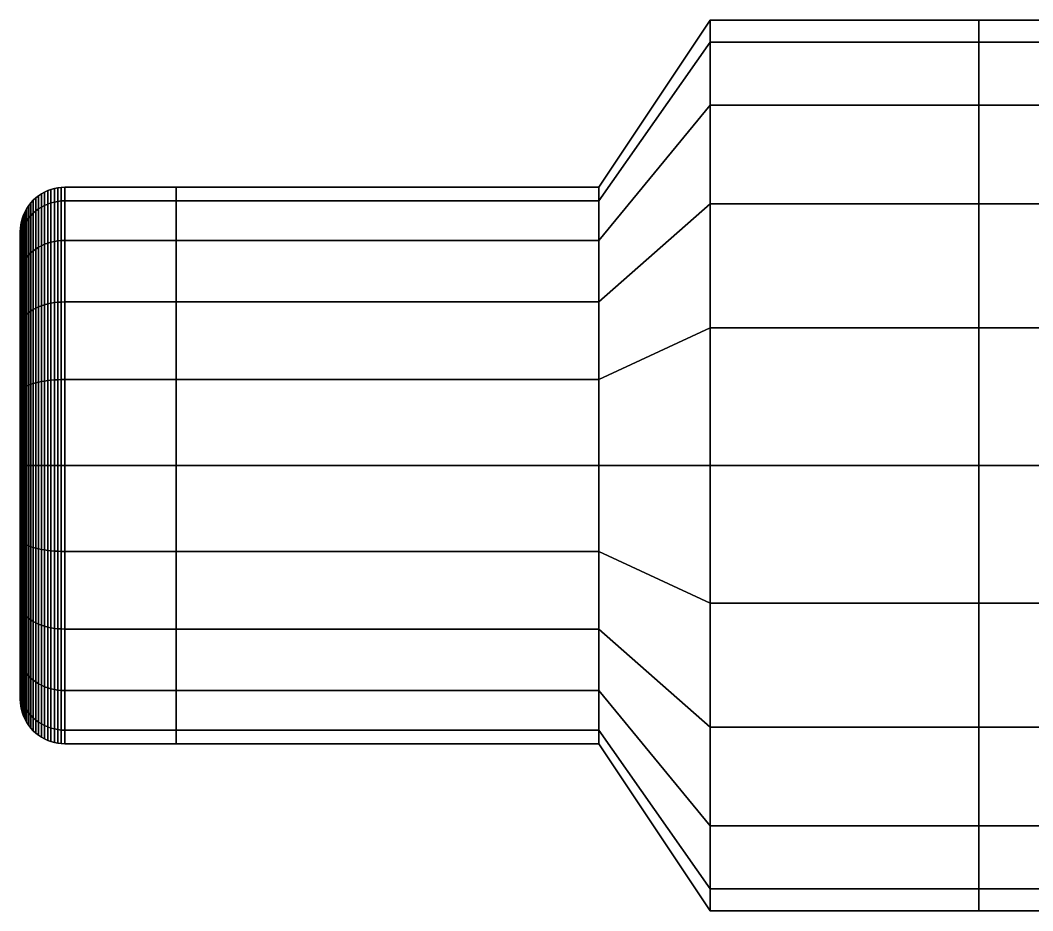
# Model space of a CAD drawing. Extents: x 16624 to 25590, y 13138 to 15420.
# Drawn here: x 23793.2 to 24248.2, y 13240 to 13640 of the extents above; entities that cross this region are included whole.
import ezdxf

# ---------------------------------------------------------------- set-up
doc = ezdxf.new("R2010")
doc.units = 0
doc.header["$LTSCALE"] = 100
doc.header["$MEASUREMENT"] = 0
doc.layers.add('EQP', color=3, linetype='CONTINUOUS')

msp = doc.modelspace()

# ---------------------------------------------------------------- linework, layer by layer
at = {"layer": 'EQP', "extrusion": (0, -1, 6.12303e-17)}
for p, q in [((23793.22, 13440, 6670), (24703.22, 13440, 6670)), ((23863.22, 13440, 6795), (23863.22, 13440, 6670))]:
    msp.add_line(p, q, dxfattribs=at)
at = {"layer": 'EQP', "extrusion": (-3.67382e-16, 1, 1.83691e-16), "elevation": 13440}
msp.add_lwpolyline([(-23793.22, 6670), (-23793.22, 6775, 0.414214), (-23813.22, 6795), (-24053.22, 6795), (-24103.22, 6870), (-24528.22, 6870), (-24528.22, 6720), (-24568.22, 6720)], format="xyb", dxfattribs=at)
at = {"layer": 'EQP', "extrusion": (1, 0, -1.83691e-16)}
for centre in [(13440, 6670, 24103.22), (13440, 6670, 24224)]:
    msp.add_circle(centre, 200, dxfattribs=at)

# ---------------------------------------------------------------- meshes
at = {"layer": 'EQP'}
mesh = msp.add_polymesh((9, 9), dxfattribs=at)
for k, corner in enumerate([(24568.22, 13410.61, 6629.55), (24528.22, 13410.61, 6629.55), (24528.22, 13322.44, 6508.2), (24103.22, 13322.44, 6508.2), (24053.22, 13366.53, 6568.87), (23813.22, 13366.53, 6568.87), (23811.66, 13366.56, 6568.92), (23810.1, 13366.67, 6569.07), (23808.56, 13366.85, 6569.32), (24568.22, 13424.55, 6622.45), (24528.22, 13424.55, 6622.45), (24528.22, 13378.2, 6479.79), (24103.22, 13378.2, 6479.79), (24053.22, 13401.37, 6551.12), (23813.22, 13401.37, 6551.12), (23811.66, 13401.39, 6551.18), (23810.1, 13401.45, 6551.35), (23808.56, 13401.54, 6551.64), (24568.22, 13440, 6620), (24528.22, 13440, 6620), (24528.22, 13440, 6470), (24103.22, 13440, 6470), (24053.22, 13440, 6545), (23813.22, 13440, 6545), (23811.66, 13440, 6545.06), (23810.1, 13440, 6545.25), (23808.56, 13440, 6545.55), (24568.22, 13455.45, 6622.45), (24528.22, 13455.45, 6622.45), (24528.22, 13501.8, 6479.79), (24103.22, 13501.8, 6479.79), (24053.22, 13478.63, 6551.12), (23813.22, 13478.63, 6551.12), (23811.66, 13478.61, 6551.18), (23810.1, 13478.55, 6551.35), (23808.56, 13478.46, 6551.64), (24568.22, 13469.39, 6629.55), (24528.22, 13469.39, 6629.55), (24528.22, 13557.56, 6508.2), (24103.22, 13557.56, 6508.2), (24053.22, 13513.47, 6568.87), (23813.22, 13513.47, 6568.87), (23811.66, 13513.44, 6568.92), (23810.1, 13513.33, 6569.07), (23808.56, 13513.15, 6569.32), (24568.22, 13480.45, 6640.61), (24528.22, 13480.45, 6640.61), (24528.22, 13601.8, 6552.44), (24103.22, 13601.8, 6552.44), (24053.22, 13541.13, 6596.53), (23813.22, 13541.13, 6596.53), (23811.66, 13541.08, 6596.56), (23810.1, 13540.93, 6596.67), (23808.56, 13540.68, 6596.85), (24568.22, 13487.55, 6654.55), (24528.22, 13487.55, 6654.55), (24528.22, 13630.21, 6608.2), (24103.22, 13630.21, 6608.2), (24053.22, 13558.88, 6631.37), (23813.22, 13558.88, 6631.37), (23811.66, 13558.82, 6631.39), (23810.1, 13558.65, 6631.45), (23808.56, 13558.36, 6631.54), (24568.22, 13490, 6670), (24528.22, 13490, 6670), (24528.22, 13640, 6670), (24103.22, 13640, 6670), (24053.22, 13565, 6670), (23813.22, 13565, 6670), (23811.66, 13564.94, 6670), (23810.1, 13564.75, 6670), (23808.56, 13564.45, 6670), (24568.22, 13487.55, 6685.45), (24528.22, 13487.55, 6685.45), (24528.22, 13630.21, 6731.8), (24103.22, 13630.21, 6731.8), (24053.22, 13558.88, 6708.63), (23813.22, 13558.88, 6708.63), (23811.66, 13558.82, 6708.61), (23810.1, 13558.65, 6708.55), (23808.56, 13558.36, 6708.46)]):
    mesh.set_mesh_vertex(divmod(k, 9), corner)
mesh = msp.add_polymesh((4, 9), dxfattribs=at)
for k, corner in enumerate([(24568.22, 13487.55, 6685.45), (24528.22, 13487.55, 6685.45), (24528.22, 13630.21, 6731.8), (24103.22, 13630.21, 6731.8), (24053.22, 13558.88, 6708.63), (23813.22, 13558.88, 6708.63), (23811.66, 13558.82, 6708.61), (23810.1, 13558.65, 6708.55), (23808.56, 13558.36, 6708.46), (24568.22, 13480.45, 6699.39), (24528.22, 13480.45, 6699.39), (24528.22, 13601.8, 6787.56), (24103.22, 13601.8, 6787.56), (24053.22, 13541.13, 6743.47), (23813.22, 13541.13, 6743.47), (23811.66, 13541.08, 6743.44), (23810.1, 13540.93, 6743.33), (23808.56, 13540.68, 6743.15), (24568.22, 13469.39, 6710.45), (24528.22, 13469.39, 6710.45), (24528.22, 13557.56, 6831.8), (24103.22, 13557.56, 6831.8), (24053.22, 13513.47, 6771.13), (23813.22, 13513.47, 6771.13), (23811.66, 13513.44, 6771.08), (23810.1, 13513.33, 6770.93), (23808.56, 13513.15, 6770.68), (24568.22, 13455.45, 6717.55), (24528.22, 13455.45, 6717.55), (24528.22, 13501.8, 6860.21), (24103.22, 13501.8, 6860.21), (24053.22, 13478.63, 6788.88), (23813.22, 13478.63, 6788.88), (23811.66, 13478.61, 6788.82), (23810.1, 13478.55, 6788.65), (23808.56, 13478.46, 6788.36)]):
    mesh.set_mesh_vertex(divmod(k, 9), corner)
mesh = msp.add_polymesh((9, 9), dxfattribs=at)
for k, corner in enumerate([(23808.56, 13366.85, 6569.32), (23807.04, 13367.1, 6569.66), (23805.57, 13367.42, 6570.1), (23804.15, 13367.81, 6570.64), (23802.78, 13368.26, 6571.26), (23801.47, 13368.77, 6571.96), (23800.24, 13369.34, 6572.75), (23799.08, 13369.97, 6573.61), (23798.02, 13370.65, 6574.54), (23808.56, 13401.54, 6551.64), (23807.04, 13401.68, 6552.05), (23805.57, 13401.84, 6552.57), (23804.15, 13402.05, 6553.19), (23802.78, 13402.28, 6553.92), (23801.47, 13402.55, 6554.75), (23800.24, 13402.85, 6555.68), (23799.08, 13403.18, 6556.69), (23798.02, 13403.54, 6557.79), (23808.56, 13440, 6545.55), (23807.04, 13440, 6545.98), (23805.57, 13440, 6546.52), (23804.15, 13440, 6547.18), (23802.78, 13440, 6547.95), (23801.47, 13440, 6548.82), (23800.24, 13440, 6549.79), (23799.08, 13440, 6550.86), (23798.02, 13440, 6552.01), (23808.56, 13478.46, 6551.64), (23807.04, 13478.32, 6552.05), (23805.57, 13478.16, 6552.57), (23804.15, 13477.95, 6553.19), (23802.78, 13477.72, 6553.92), (23801.47, 13477.45, 6554.75), (23800.24, 13477.15, 6555.68), (23799.08, 13476.82, 6556.69), (23798.02, 13476.46, 6557.79), (23808.56, 13513.15, 6569.32), (23807.04, 13512.9, 6569.66), (23805.57, 13512.58, 6570.1), (23804.15, 13512.19, 6570.64), (23802.78, 13511.74, 6571.26), (23801.47, 13511.23, 6571.96), (23800.24, 13510.66, 6572.75), (23799.08, 13510.03, 6573.61), (23798.02, 13509.35, 6574.54), (23808.56, 13540.68, 6596.85), (23807.04, 13540.34, 6597.1), (23805.57, 13539.9, 6597.42), (23804.15, 13539.36, 6597.81), (23802.78, 13538.74, 6598.26), (23801.47, 13538.04, 6598.77), (23800.24, 13537.25, 6599.34), (23799.08, 13536.39, 6599.97), (23798.02, 13535.46, 6600.65), (23808.56, 13558.36, 6631.54), (23807.04, 13557.95, 6631.68), (23805.57, 13557.43, 6631.84), (23804.15, 13556.81, 6632.05), (23802.78, 13556.08, 6632.28), (23801.47, 13555.25, 6632.55), (23800.24, 13554.32, 6632.85), (23799.08, 13553.31, 6633.18), (23798.02, 13552.21, 6633.54), (23808.56, 13564.45, 6670), (23807.04, 13564.02, 6670), (23805.57, 13563.48, 6670), (23804.15, 13562.82, 6670), (23802.78, 13562.05, 6670), (23801.47, 13561.18, 6670), (23800.24, 13560.21, 6670), (23799.08, 13559.14, 6670), (23798.02, 13557.99, 6670), (23808.56, 13558.36, 6708.46), (23807.04, 13557.95, 6708.32), (23805.57, 13557.43, 6708.16), (23804.15, 13556.81, 6707.95), (23802.78, 13556.08, 6707.72), (23801.47, 13555.25, 6707.45), (23800.24, 13554.32, 6707.15), (23799.08, 13553.31, 6706.82), (23798.02, 13552.21, 6706.46)]):
    mesh.set_mesh_vertex(divmod(k, 9), corner)
mesh = msp.add_polymesh((9, 9), dxfattribs=at)
for k, corner in enumerate([(23863.22, 13366.53, 6568.87), (23863.22, 13370.2, 6573.93), (23863.22, 13373.87, 6578.99), (23863.22, 13377.55, 6584.04), (23863.22, 13381.22, 6589.1), (23863.22, 13384.9, 6594.15), (23863.22, 13388.57, 6599.21), (23863.22, 13392.24, 6604.27), (23863.22, 13395.92, 6609.32), (23863.22, 13401.37, 6551.12), (23863.22, 13403.3, 6557.06), (23863.22, 13405.24, 6563.01), (23863.22, 13407.17, 6568.95), (23863.22, 13409.1, 6574.89), (23863.22, 13411.03, 6580.84), (23863.22, 13412.96, 6586.78), (23863.22, 13414.89, 6592.73), (23863.22, 13416.82, 6598.67), (23863.22, 13440, 6545), (23863.22, 13440, 6551.25), (23863.22, 13440, 6557.5), (23863.22, 13440, 6563.75), (23863.22, 13440, 6570), (23863.22, 13440, 6576.25), (23863.22, 13440, 6582.5), (23863.22, 13440, 6588.75), (23863.22, 13440, 6595), (23863.22, 13478.63, 6551.12), (23863.22, 13476.7, 6557.06), (23863.22, 13474.76, 6563.01), (23863.22, 13472.83, 6568.95), (23863.22, 13470.9, 6574.89), (23863.22, 13468.97, 6580.84), (23863.22, 13467.04, 6586.78), (23863.22, 13465.11, 6592.73), (23863.22, 13463.18, 6598.67), (23863.22, 13513.47, 6568.87), (23863.22, 13509.8, 6573.93), (23863.22, 13506.13, 6578.99), (23863.22, 13502.45, 6584.04), (23863.22, 13498.78, 6589.1), (23863.22, 13495.1, 6594.15), (23863.22, 13491.43, 6599.21), (23863.22, 13487.76, 6604.27), (23863.22, 13484.08, 6609.32), (23863.22, 13541.13, 6596.53), (23863.22, 13536.07, 6600.2), (23863.22, 13531.01, 6603.87), (23863.22, 13525.96, 6607.55), (23863.22, 13520.9, 6611.22), (23863.22, 13515.85, 6614.9), (23863.22, 13510.79, 6618.57), (23863.22, 13505.73, 6622.24), (23863.22, 13500.68, 6625.92), (23863.22, 13558.88, 6631.37), (23863.22, 13552.94, 6633.3), (23863.22, 13546.99, 6635.24), (23863.22, 13541.05, 6637.17), (23863.22, 13535.11, 6639.1), (23863.22, 13529.16, 6641.03), (23863.22, 13523.22, 6642.96), (23863.22, 13517.27, 6644.89), (23863.22, 13511.33, 6646.82), (23863.22, 13565, 6670), (23863.22, 13558.75, 6670), (23863.22, 13552.5, 6670), (23863.22, 13546.25, 6670), (23863.22, 13540, 6670), (23863.22, 13533.75, 6670), (23863.22, 13527.5, 6670), (23863.22, 13521.25, 6670), (23863.22, 13515, 6670), (23863.22, 13558.88, 6708.63), (23863.22, 13552.94, 6706.7), (23863.22, 13546.99, 6704.76), (23863.22, 13541.05, 6702.83), (23863.22, 13535.11, 6700.9), (23863.22, 13529.16, 6698.97), (23863.22, 13523.22, 6697.04), (23863.22, 13517.27, 6695.11), (23863.22, 13511.33, 6693.18)]):
    mesh.set_mesh_vertex(divmod(k, 9), corner)
mesh = msp.add_polymesh((9, 9), dxfattribs=at)
for k, corner in enumerate([(23798.02, 13370.65, 6574.54), (23797.04, 13371.37, 6575.54), (23796.17, 13372.14, 6576.6), (23795.4, 13372.95, 6577.71), (23794.75, 13373.78, 6578.86), (23794.2, 13374.65, 6580.05), (23793.78, 13375.54, 6581.28), (23793.47, 13376.44, 6582.52), (23793.29, 13377.36, 6583.78), (23798.02, 13403.54, 6557.79), (23797.04, 13403.92, 6558.96), (23796.17, 13404.32, 6560.2), (23795.4, 13404.75, 6561.5), (23794.75, 13405.19, 6562.86), (23794.2, 13405.64, 6564.26), (23793.78, 13406.11, 6565.7), (23793.47, 13406.59, 6567.16), (23793.29, 13407.07, 6568.65), (23798.02, 13440, 6552.01), (23797.04, 13440, 6553.24), (23796.17, 13440, 6554.55), (23795.4, 13440, 6555.92), (23794.75, 13440, 6557.35), (23794.2, 13440, 6558.82), (23793.78, 13440, 6560.33), (23793.47, 13440, 6561.87), (23793.29, 13440, 6563.43), (23798.02, 13476.46, 6557.79), (23797.04, 13476.08, 6558.96), (23796.17, 13475.68, 6560.2), (23795.4, 13475.25, 6561.5), (23794.75, 13474.81, 6562.86), (23794.2, 13474.36, 6564.26), (23793.78, 13473.89, 6565.7), (23793.47, 13473.41, 6567.16), (23793.29, 13472.93, 6568.65), (23798.02, 13509.35, 6574.54), (23797.04, 13508.63, 6575.54), (23796.17, 13507.86, 6576.6), (23795.4, 13507.05, 6577.71), (23794.75, 13506.22, 6578.86), (23794.2, 13505.35, 6580.05), (23793.78, 13504.46, 6581.28), (23793.47, 13503.56, 6582.52), (23793.29, 13502.64, 6583.78), (23798.02, 13535.46, 6600.65), (23797.04, 13534.46, 6601.37), (23796.17, 13533.4, 6602.14), (23795.4, 13532.29, 6602.95), (23794.75, 13531.14, 6603.78), (23794.2, 13529.95, 6604.65), (23793.78, 13528.72, 6605.54), (23793.47, 13527.48, 6606.44), (23793.29, 13526.22, 6607.36), (23798.02, 13552.21, 6633.54), (23797.04, 13551.04, 6633.92), (23796.17, 13549.8, 6634.32), (23795.4, 13548.5, 6634.75), (23794.75, 13547.14, 6635.19), (23794.2, 13545.74, 6635.64), (23793.78, 13544.3, 6636.11), (23793.47, 13542.84, 6636.59), (23793.29, 13541.35, 6637.07), (23798.02, 13557.99, 6670), (23797.04, 13556.76, 6670), (23796.17, 13555.45, 6670), (23795.4, 13554.08, 6670), (23794.75, 13552.65, 6670), (23794.2, 13551.18, 6670), (23793.78, 13549.67, 6670), (23793.47, 13548.13, 6670), (23793.29, 13546.57, 6670), (23798.02, 13552.21, 6706.46), (23797.04, 13551.04, 6706.08), (23796.17, 13549.8, 6705.68), (23795.4, 13548.5, 6705.25), (23794.75, 13547.14, 6704.81), (23794.2, 13545.74, 6704.36), (23793.78, 13544.3, 6703.89), (23793.47, 13542.84, 6703.41), (23793.29, 13541.35, 6702.93)]):
    mesh.set_mesh_vertex(divmod(k, 9), corner)
mesh = msp.add_polymesh((4, 9), dxfattribs=at)
for k, corner in enumerate([(23808.56, 13558.36, 6708.46), (23807.04, 13557.95, 6708.32), (23805.57, 13557.43, 6708.16), (23804.15, 13556.81, 6707.95), (23802.78, 13556.08, 6707.72), (23801.47, 13555.25, 6707.45), (23800.24, 13554.32, 6707.15), (23799.08, 13553.31, 6706.82), (23798.02, 13552.21, 6706.46), (23808.56, 13540.68, 6743.15), (23807.04, 13540.34, 6742.9), (23805.57, 13539.9, 6742.58), (23804.15, 13539.36, 6742.19), (23802.78, 13538.74, 6741.74), (23801.47, 13538.04, 6741.23), (23800.24, 13537.25, 6740.66), (23799.08, 13536.39, 6740.03), (23798.02, 13535.46, 6739.35), (23808.56, 13513.15, 6770.68), (23807.04, 13512.9, 6770.34), (23805.57, 13512.58, 6769.9), (23804.15, 13512.19, 6769.36), (23802.78, 13511.74, 6768.74), (23801.47, 13511.23, 6768.04), (23800.24, 13510.66, 6767.25), (23799.08, 13510.03, 6766.39), (23798.02, 13509.35, 6765.46), (23808.56, 13478.46, 6788.36), (23807.04, 13478.32, 6787.95), (23805.57, 13478.16, 6787.43), (23804.15, 13477.95, 6786.81), (23802.78, 13477.72, 6786.08), (23801.47, 13477.45, 6785.25), (23800.24, 13477.15, 6784.32), (23799.08, 13476.82, 6783.31), (23798.02, 13476.46, 6782.21)]):
    mesh.set_mesh_vertex(divmod(k, 9), corner)
mesh = msp.add_polymesh((4, 9), dxfattribs=at)
for k, corner in enumerate([(23863.22, 13558.88, 6708.63), (23863.22, 13552.94, 6706.7), (23863.22, 13546.99, 6704.76), (23863.22, 13541.05, 6702.83), (23863.22, 13535.11, 6700.9), (23863.22, 13529.16, 6698.97), (23863.22, 13523.22, 6697.04), (23863.22, 13517.27, 6695.11), (23863.22, 13511.33, 6693.18), (23863.22, 13541.13, 6743.47), (23863.22, 13536.07, 6739.8), (23863.22, 13531.01, 6736.13), (23863.22, 13525.96, 6732.45), (23863.22, 13520.9, 6728.78), (23863.22, 13515.85, 6725.1), (23863.22, 13510.79, 6721.43), (23863.22, 13505.73, 6717.76), (23863.22, 13500.68, 6714.08), (23863.22, 13513.47, 6771.13), (23863.22, 13509.8, 6766.07), (23863.22, 13506.13, 6761.01), (23863.22, 13502.45, 6755.96), (23863.22, 13498.78, 6750.9), (23863.22, 13495.1, 6745.85), (23863.22, 13491.43, 6740.79), (23863.22, 13487.76, 6735.73), (23863.22, 13484.08, 6730.68), (23863.22, 13478.63, 6788.88), (23863.22, 13476.7, 6782.94), (23863.22, 13474.76, 6776.99), (23863.22, 13472.83, 6771.05), (23863.22, 13470.9, 6765.11), (23863.22, 13468.97, 6759.16), (23863.22, 13467.04, 6753.22), (23863.22, 13465.11, 6747.27), (23863.22, 13463.18, 6741.33)]):
    mesh.set_mesh_vertex(divmod(k, 9), corner)
mesh = msp.add_polymesh((4, 9), dxfattribs=at)
for k, corner in enumerate([(23798.02, 13552.21, 6706.46), (23797.04, 13551.04, 6706.08), (23796.17, 13549.8, 6705.68), (23795.4, 13548.5, 6705.25), (23794.75, 13547.14, 6704.81), (23794.2, 13545.74, 6704.36), (23793.78, 13544.3, 6703.89), (23793.47, 13542.84, 6703.41), (23793.29, 13541.35, 6702.93), (23798.02, 13535.46, 6739.35), (23797.04, 13534.46, 6738.63), (23796.17, 13533.4, 6737.86), (23795.4, 13532.29, 6737.05), (23794.75, 13531.14, 6736.22), (23794.2, 13529.95, 6735.35), (23793.78, 13528.72, 6734.46), (23793.47, 13527.48, 6733.56), (23793.29, 13526.22, 6732.64), (23798.02, 13509.35, 6765.46), (23797.04, 13508.63, 6764.46), (23796.17, 13507.86, 6763.4), (23795.4, 13507.05, 6762.29), (23794.75, 13506.22, 6761.14), (23794.2, 13505.35, 6759.95), (23793.78, 13504.46, 6758.72), (23793.47, 13503.56, 6757.48), (23793.29, 13502.64, 6756.22), (23798.02, 13476.46, 6782.21), (23797.04, 13476.08, 6781.04), (23796.17, 13475.68, 6779.8), (23795.4, 13475.25, 6778.5), (23794.75, 13474.81, 6777.14), (23794.2, 13474.36, 6775.74), (23793.78, 13473.89, 6774.3), (23793.47, 13473.41, 6772.84), (23793.29, 13472.93, 6771.35)]):
    mesh.set_mesh_vertex(divmod(k, 9), corner)
mesh = msp.add_polymesh((9, 3), dxfattribs=at)
for k, corner in enumerate([(23793.29, 13377.36, 6583.78), (23793.22, 13378.28, 6585.05), (23793.22, 13440, 6670), (23793.29, 13407.07, 6568.65), (23793.22, 13407.55, 6570.14), (23793.22, 13440, 6670), (23793.29, 13440, 6563.43), (23793.22, 13440, 6565), (23793.22, 13440, 6670), (23793.29, 13472.93, 6568.65), (23793.22, 13472.45, 6570.14), (23793.22, 13440, 6670), (23793.29, 13502.64, 6583.78), (23793.22, 13501.72, 6585.05), (23793.22, 13440, 6670), (23793.29, 13526.22, 6607.36), (23793.22, 13524.95, 6608.28), (23793.22, 13440, 6670), (23793.29, 13541.35, 6637.07), (23793.22, 13539.86, 6637.55), (23793.22, 13440, 6670), (23793.29, 13546.57, 6670), (23793.22, 13545, 6670), (23793.22, 13440, 6670), (23793.29, 13541.35, 6702.93), (23793.22, 13539.86, 6702.45), (23793.22, 13440, 6670)]):
    mesh.set_mesh_vertex(divmod(k, 3), corner)
mesh = msp.add_polymesh((4, 3), dxfattribs=at)
for k, corner in enumerate([(23793.29, 13541.35, 6702.93), (23793.22, 13539.86, 6702.45), (23793.22, 13440, 6670), (23793.29, 13526.22, 6732.64), (23793.22, 13524.95, 6731.72), (23793.22, 13440, 6670), (23793.29, 13502.64, 6756.22), (23793.22, 13501.72, 6754.95), (23793.22, 13440, 6670), (23793.29, 13472.93, 6771.35), (23793.22, 13472.45, 6769.86), (23793.22, 13440, 6670)]):
    mesh.set_mesh_vertex(divmod(k, 3), corner)
mesh = msp.add_polymesh((9, 9), dxfattribs=at)
for k, corner in enumerate([(23863.22, 13395.92, 6609.32), (23863.22, 13399.59, 6614.38), (23863.22, 13403.26, 6619.44), (23863.22, 13406.94, 6624.49), (23863.22, 13410.61, 6629.55), (23863.22, 13414.28, 6634.61), (23863.22, 13417.96, 6639.66), (23863.22, 13421.63, 6644.72), (23863.22, 13425.31, 6649.77), (23863.22, 13416.82, 6598.67), (23863.22, 13418.76, 6604.61), (23863.22, 13420.69, 6610.56), (23863.22, 13422.62, 6616.5), (23863.22, 13424.55, 6622.45), (23863.22, 13426.48, 6628.39), (23863.22, 13428.41, 6634.34), (23863.22, 13430.34, 6640.28), (23863.22, 13432.27, 6646.22), (23863.22, 13440, 6595), (23863.22, 13440, 6601.25), (23863.22, 13440, 6607.5), (23863.22, 13440, 6613.75), (23863.22, 13440, 6620), (23863.22, 13440, 6626.25), (23863.22, 13440, 6632.5), (23863.22, 13440, 6638.75), (23863.22, 13440, 6645), (23863.22, 13463.18, 6598.67), (23863.22, 13461.24, 6604.61), (23863.22, 13459.31, 6610.56), (23863.22, 13457.38, 6616.5), (23863.22, 13455.45, 6622.45), (23863.22, 13453.52, 6628.39), (23863.22, 13451.59, 6634.34), (23863.22, 13449.66, 6640.28), (23863.22, 13447.73, 6646.22), (23863.22, 13484.08, 6609.32), (23863.22, 13480.41, 6614.38), (23863.22, 13476.74, 6619.44), (23863.22, 13473.06, 6624.49), (23863.22, 13469.39, 6629.55), (23863.22, 13465.72, 6634.61), (23863.22, 13462.04, 6639.66), (23863.22, 13458.37, 6644.72), (23863.22, 13454.69, 6649.77), (23863.22, 13500.68, 6625.92), (23863.22, 13495.62, 6629.59), (23863.22, 13490.56, 6633.26), (23863.22, 13485.51, 6636.94), (23863.22, 13480.45, 6640.61), (23863.22, 13475.39, 6644.28), (23863.22, 13470.34, 6647.96), (23863.22, 13465.28, 6651.63), (23863.22, 13460.23, 6655.31), (23863.22, 13511.33, 6646.82), (23863.22, 13505.39, 6648.76), (23863.22, 13499.44, 6650.69), (23863.22, 13493.5, 6652.62), (23863.22, 13487.55, 6654.55), (23863.22, 13481.61, 6656.48), (23863.22, 13475.66, 6658.41), (23863.22, 13469.72, 6660.34), (23863.22, 13463.78, 6662.27), (23863.22, 13515, 6670), (23863.22, 13508.75, 6670), (23863.22, 13502.5, 6670), (23863.22, 13496.25, 6670), (23863.22, 13490, 6670), (23863.22, 13483.75, 6670), (23863.22, 13477.5, 6670), (23863.22, 13471.25, 6670), (23863.22, 13465, 6670), (23863.22, 13511.33, 6693.18), (23863.22, 13505.39, 6691.24), (23863.22, 13499.44, 6689.31), (23863.22, 13493.5, 6687.38), (23863.22, 13487.55, 6685.45), (23863.22, 13481.61, 6683.52), (23863.22, 13475.66, 6681.59), (23863.22, 13469.72, 6679.66), (23863.22, 13463.78, 6677.73)]):
    mesh.set_mesh_vertex(divmod(k, 9), corner)
mesh = msp.add_polymesh((4, 9), dxfattribs=at)
for k, corner in enumerate([(23863.22, 13511.33, 6693.18), (23863.22, 13505.39, 6691.24), (23863.22, 13499.44, 6689.31), (23863.22, 13493.5, 6687.38), (23863.22, 13487.55, 6685.45), (23863.22, 13481.61, 6683.52), (23863.22, 13475.66, 6681.59), (23863.22, 13469.72, 6679.66), (23863.22, 13463.78, 6677.73), (23863.22, 13500.68, 6714.08), (23863.22, 13495.62, 6710.41), (23863.22, 13490.56, 6706.74), (23863.22, 13485.51, 6703.06), (23863.22, 13480.45, 6699.39), (23863.22, 13475.39, 6695.72), (23863.22, 13470.34, 6692.04), (23863.22, 13465.28, 6688.37), (23863.22, 13460.23, 6684.69), (23863.22, 13484.08, 6730.68), (23863.22, 13480.41, 6725.62), (23863.22, 13476.74, 6720.56), (23863.22, 13473.06, 6715.51), (23863.22, 13469.39, 6710.45), (23863.22, 13465.72, 6705.39), (23863.22, 13462.04, 6700.34), (23863.22, 13458.37, 6695.28), (23863.22, 13454.69, 6690.23), (23863.22, 13463.18, 6741.33), (23863.22, 13461.24, 6735.39), (23863.22, 13459.31, 6729.44), (23863.22, 13457.38, 6723.5), (23863.22, 13455.45, 6717.55), (23863.22, 13453.52, 6711.61), (23863.22, 13451.59, 6705.66), (23863.22, 13449.66, 6699.72), (23863.22, 13447.73, 6693.78)]):
    mesh.set_mesh_vertex(divmod(k, 9), corner)
mesh = msp.add_polymesh((9, 5), dxfattribs=at)
for k, corner in enumerate([(23863.22, 13425.31, 6649.77), (23863.22, 13428.98, 6654.83), (23863.22, 13432.65, 6659.89), (23863.22, 13436.33, 6664.94), (23863.22, 13440, 6670), (23863.22, 13432.27, 6646.22), (23863.22, 13434.21, 6652.17), (23863.22, 13436.14, 6658.11), (23863.22, 13438.07, 6664.06), (23863.22, 13440, 6670), (23863.22, 13440, 6645), (23863.22, 13440, 6651.25), (23863.22, 13440, 6657.5), (23863.22, 13440, 6663.75), (23863.22, 13440, 6670), (23863.22, 13447.73, 6646.22), (23863.22, 13445.79, 6652.17), (23863.22, 13443.86, 6658.11), (23863.22, 13441.93, 6664.06), (23863.22, 13440, 6670), (23863.22, 13454.69, 6649.77), (23863.22, 13451.02, 6654.83), (23863.22, 13447.35, 6659.89), (23863.22, 13443.67, 6664.94), (23863.22, 13440, 6670), (23863.22, 13460.23, 6655.31), (23863.22, 13455.17, 6658.98), (23863.22, 13450.11, 6662.65), (23863.22, 13445.06, 6666.33), (23863.22, 13440, 6670), (23863.22, 13463.78, 6662.27), (23863.22, 13457.83, 6664.21), (23863.22, 13451.89, 6666.14), (23863.22, 13445.94, 6668.07), (23863.22, 13440, 6670), (23863.22, 13465, 6670), (23863.22, 13458.75, 6670), (23863.22, 13452.5, 6670), (23863.22, 13446.25, 6670), (23863.22, 13440, 6670), (23863.22, 13463.78, 6677.73), (23863.22, 13457.83, 6675.79), (23863.22, 13451.89, 6673.86), (23863.22, 13445.94, 6671.93), (23863.22, 13440, 6670)]):
    mesh.set_mesh_vertex(divmod(k, 5), corner)
mesh = msp.add_polymesh((4, 5), dxfattribs=at)
for k, corner in enumerate([(23863.22, 13463.78, 6677.73), (23863.22, 13457.83, 6675.79), (23863.22, 13451.89, 6673.86), (23863.22, 13445.94, 6671.93), (23863.22, 13440, 6670), (23863.22, 13460.23, 6684.69), (23863.22, 13455.17, 6681.02), (23863.22, 13450.11, 6677.35), (23863.22, 13445.06, 6673.67), (23863.22, 13440, 6670), (23863.22, 13454.69, 6690.23), (23863.22, 13451.02, 6685.17), (23863.22, 13447.35, 6680.11), (23863.22, 13443.67, 6675.06), (23863.22, 13440, 6670), (23863.22, 13447.73, 6693.78), (23863.22, 13445.79, 6687.83), (23863.22, 13443.86, 6681.89), (23863.22, 13441.93, 6675.94), (23863.22, 13440, 6670)]):
    mesh.set_mesh_vertex(divmod(k, 5), corner)
mesh = msp.add_polymesh((9, 3), dxfattribs=at)
for k, corner in enumerate([(23793.29, 13440, 6776.57), (23793.22, 13440, 6775), (23793.22, 13440, 6670), (23793.29, 13407.07, 6771.35), (23793.22, 13407.55, 6769.86), (23793.22, 13440, 6670), (23793.29, 13377.36, 6756.22), (23793.22, 13378.28, 6754.95), (23793.22, 13440, 6670), (23793.29, 13353.78, 6732.64), (23793.22, 13355.05, 6731.72), (23793.22, 13440, 6670), (23793.29, 13338.65, 6702.93), (23793.22, 13340.14, 6702.45), (23793.22, 13440, 6670), (23793.29, 13333.43, 6670), (23793.22, 13335, 6670), (23793.22, 13440, 6670), (23793.29, 13338.65, 6637.07), (23793.22, 13340.14, 6637.55), (23793.22, 13440, 6670), (23793.29, 13353.78, 6607.36), (23793.22, 13355.05, 6608.28), (23793.22, 13440, 6670), (23793.29, 13377.36, 6583.78), (23793.22, 13378.28, 6585.05), (23793.22, 13440, 6670)]):
    mesh.set_mesh_vertex(divmod(k, 3), corner)
mesh = msp.add_polymesh((9, 9), dxfattribs=at)
for k, corner in enumerate([(23798.02, 13440, 6787.99), (23797.04, 13440, 6786.76), (23796.17, 13440, 6785.45), (23795.4, 13440, 6784.08), (23794.75, 13440, 6782.65), (23794.2, 13440, 6781.18), (23793.78, 13440, 6779.67), (23793.47, 13440, 6778.13), (23793.29, 13440, 6776.57), (23798.02, 13403.54, 6782.21), (23797.04, 13403.92, 6781.04), (23796.17, 13404.32, 6779.8), (23795.4, 13404.75, 6778.5), (23794.75, 13405.19, 6777.14), (23794.2, 13405.64, 6775.74), (23793.78, 13406.11, 6774.3), (23793.47, 13406.59, 6772.84), (23793.29, 13407.07, 6771.35), (23798.02, 13370.65, 6765.46), (23797.04, 13371.37, 6764.46), (23796.17, 13372.14, 6763.4), (23795.4, 13372.95, 6762.29), (23794.75, 13373.78, 6761.14), (23794.2, 13374.65, 6759.95), (23793.78, 13375.54, 6758.72), (23793.47, 13376.44, 6757.48), (23793.29, 13377.36, 6756.22), (23798.02, 13344.54, 6739.35), (23797.04, 13345.54, 6738.63), (23796.17, 13346.6, 6737.86), (23795.4, 13347.71, 6737.05), (23794.75, 13348.86, 6736.22), (23794.2, 13350.05, 6735.35), (23793.78, 13351.28, 6734.46), (23793.47, 13352.52, 6733.56), (23793.29, 13353.78, 6732.64), (23798.02, 13327.79, 6706.46), (23797.04, 13328.96, 6706.08), (23796.17, 13330.2, 6705.68), (23795.4, 13331.5, 6705.25), (23794.75, 13332.86, 6704.81), (23794.2, 13334.26, 6704.36), (23793.78, 13335.7, 6703.89), (23793.47, 13337.16, 6703.41), (23793.29, 13338.65, 6702.93), (23798.02, 13322.01, 6670), (23797.04, 13323.24, 6670), (23796.17, 13324.55, 6670), (23795.4, 13325.92, 6670), (23794.75, 13327.35, 6670), (23794.2, 13328.82, 6670), (23793.78, 13330.33, 6670), (23793.47, 13331.87, 6670), (23793.29, 13333.43, 6670), (23798.02, 13327.79, 6633.54), (23797.04, 13328.96, 6633.92), (23796.17, 13330.2, 6634.32), (23795.4, 13331.5, 6634.75), (23794.75, 13332.86, 6635.19), (23794.2, 13334.26, 6635.64), (23793.78, 13335.7, 6636.11), (23793.47, 13337.16, 6636.59), (23793.29, 13338.65, 6637.07), (23798.02, 13344.54, 6600.65), (23797.04, 13345.54, 6601.37), (23796.17, 13346.6, 6602.14), (23795.4, 13347.71, 6602.95), (23794.75, 13348.86, 6603.78), (23794.2, 13350.05, 6604.65), (23793.78, 13351.28, 6605.54), (23793.47, 13352.52, 6606.44), (23793.29, 13353.78, 6607.36), (23798.02, 13370.65, 6574.54), (23797.04, 13371.37, 6575.54), (23796.17, 13372.14, 6576.6), (23795.4, 13372.95, 6577.71), (23794.75, 13373.78, 6578.86), (23794.2, 13374.65, 6580.05), (23793.78, 13375.54, 6581.28), (23793.47, 13376.44, 6582.52), (23793.29, 13377.36, 6583.78)]):
    mesh.set_mesh_vertex(divmod(k, 9), corner)
mesh = msp.add_polymesh((9, 9), dxfattribs=at)
for k, corner in enumerate([(23808.56, 13440, 6794.45), (23807.04, 13440, 6794.02), (23805.57, 13440, 6793.48), (23804.15, 13440, 6792.82), (23802.78, 13440, 6792.05), (23801.47, 13440, 6791.18), (23800.24, 13440, 6790.21), (23799.08, 13440, 6789.14), (23798.02, 13440, 6787.99), (23808.56, 13401.54, 6788.36), (23807.04, 13401.68, 6787.95), (23805.57, 13401.84, 6787.43), (23804.15, 13402.05, 6786.81), (23802.78, 13402.28, 6786.08), (23801.47, 13402.55, 6785.25), (23800.24, 13402.85, 6784.32), (23799.08, 13403.18, 6783.31), (23798.02, 13403.54, 6782.21), (23808.56, 13366.85, 6770.68), (23807.04, 13367.1, 6770.34), (23805.57, 13367.42, 6769.9), (23804.15, 13367.81, 6769.36), (23802.78, 13368.26, 6768.74), (23801.47, 13368.77, 6768.04), (23800.24, 13369.34, 6767.25), (23799.08, 13369.97, 6766.39), (23798.02, 13370.65, 6765.46), (23808.56, 13339.32, 6743.15), (23807.04, 13339.66, 6742.9), (23805.57, 13340.1, 6742.58), (23804.15, 13340.64, 6742.19), (23802.78, 13341.26, 6741.74), (23801.47, 13341.96, 6741.23), (23800.24, 13342.75, 6740.66), (23799.08, 13343.61, 6740.03), (23798.02, 13344.54, 6739.35), (23808.56, 13321.64, 6708.46), (23807.04, 13322.05, 6708.32), (23805.57, 13322.57, 6708.16), (23804.15, 13323.19, 6707.95), (23802.78, 13323.92, 6707.72), (23801.47, 13324.75, 6707.45), (23800.24, 13325.68, 6707.15), (23799.08, 13326.69, 6706.82), (23798.02, 13327.79, 6706.46), (23808.56, 13315.55, 6670), (23807.04, 13315.98, 6670), (23805.57, 13316.52, 6670), (23804.15, 13317.18, 6670), (23802.78, 13317.95, 6670), (23801.47, 13318.82, 6670), (23800.24, 13319.79, 6670), (23799.08, 13320.86, 6670), (23798.02, 13322.01, 6670), (23808.56, 13321.64, 6631.54), (23807.04, 13322.05, 6631.68), (23805.57, 13322.57, 6631.84), (23804.15, 13323.19, 6632.05), (23802.78, 13323.92, 6632.28), (23801.47, 13324.75, 6632.55), (23800.24, 13325.68, 6632.85), (23799.08, 13326.69, 6633.18), (23798.02, 13327.79, 6633.54), (23808.56, 13339.32, 6596.85), (23807.04, 13339.66, 6597.1), (23805.57, 13340.1, 6597.42), (23804.15, 13340.64, 6597.81), (23802.78, 13341.26, 6598.26), (23801.47, 13341.96, 6598.77), (23800.24, 13342.75, 6599.34), (23799.08, 13343.61, 6599.97), (23798.02, 13344.54, 6600.65), (23808.56, 13366.85, 6569.32), (23807.04, 13367.1, 6569.66), (23805.57, 13367.42, 6570.1), (23804.15, 13367.81, 6570.64), (23802.78, 13368.26, 6571.26), (23801.47, 13368.77, 6571.96), (23800.24, 13369.34, 6572.75), (23799.08, 13369.97, 6573.61), (23798.02, 13370.65, 6574.54)]):
    mesh.set_mesh_vertex(divmod(k, 9), corner)
mesh = msp.add_polymesh((9, 9), dxfattribs=at)
for k, corner in enumerate([(24568.22, 13440, 6720), (24528.22, 13440, 6720), (24528.22, 13440, 6870), (24103.22, 13440, 6870), (24053.22, 13440, 6795), (23813.22, 13440, 6795), (23811.66, 13440, 6794.94), (23810.1, 13440, 6794.75), (23808.56, 13440, 6794.45), (24568.22, 13424.55, 6717.55), (24528.22, 13424.55, 6717.55), (24528.22, 13378.2, 6860.21), (24103.22, 13378.2, 6860.21), (24053.22, 13401.37, 6788.88), (23813.22, 13401.37, 6788.88), (23811.66, 13401.39, 6788.82), (23810.1, 13401.45, 6788.65), (23808.56, 13401.54, 6788.36), (24568.22, 13410.61, 6710.45), (24528.22, 13410.61, 6710.45), (24528.22, 13322.44, 6831.8), (24103.22, 13322.44, 6831.8), (24053.22, 13366.53, 6771.13), (23813.22, 13366.53, 6771.13), (23811.66, 13366.56, 6771.08), (23810.1, 13366.67, 6770.93), (23808.56, 13366.85, 6770.68), (24568.22, 13399.55, 6699.39), (24528.22, 13399.55, 6699.39), (24528.22, 13278.2, 6787.56), (24103.22, 13278.2, 6787.56), (24053.22, 13338.87, 6743.47), (23813.22, 13338.87, 6743.47), (23811.66, 13338.92, 6743.44), (23810.1, 13339.07, 6743.33), (23808.56, 13339.32, 6743.15), (24568.22, 13392.45, 6685.45), (24528.22, 13392.45, 6685.45), (24528.22, 13249.79, 6731.8), (24103.22, 13249.79, 6731.8), (24053.22, 13321.12, 6708.63), (23813.22, 13321.12, 6708.63), (23811.66, 13321.18, 6708.61), (23810.1, 13321.35, 6708.55), (23808.56, 13321.64, 6708.46), (24568.22, 13390, 6670), (24528.22, 13390, 6670), (24528.22, 13240, 6670), (24103.22, 13240, 6670), (24053.22, 13315, 6670), (23813.22, 13315, 6670), (23811.66, 13315.06, 6670), (23810.1, 13315.25, 6670), (23808.56, 13315.55, 6670), (24568.22, 13392.45, 6654.55), (24528.22, 13392.45, 6654.55), (24528.22, 13249.79, 6608.2), (24103.22, 13249.79, 6608.2), (24053.22, 13321.12, 6631.37), (23813.22, 13321.12, 6631.37), (23811.66, 13321.18, 6631.39), (23810.1, 13321.35, 6631.45), (23808.56, 13321.64, 6631.54), (24568.22, 13399.55, 6640.61), (24528.22, 13399.55, 6640.61), (24528.22, 13278.2, 6552.44), (24103.22, 13278.2, 6552.44), (24053.22, 13338.87, 6596.53), (23813.22, 13338.87, 6596.53), (23811.66, 13338.92, 6596.56), (23810.1, 13339.07, 6596.67), (23808.56, 13339.32, 6596.85), (24568.22, 13410.61, 6629.55), (24528.22, 13410.61, 6629.55), (24528.22, 13322.44, 6508.2), (24103.22, 13322.44, 6508.2), (24053.22, 13366.53, 6568.87), (23813.22, 13366.53, 6568.87), (23811.66, 13366.56, 6568.92), (23810.1, 13366.67, 6569.07), (23808.56, 13366.85, 6569.32)]):
    mesh.set_mesh_vertex(divmod(k, 9), corner)
mesh = msp.add_polymesh((9, 9), dxfattribs=at)
for k, corner in enumerate([(23863.22, 13440, 6795), (23863.22, 13440, 6788.75), (23863.22, 13440, 6782.5), (23863.22, 13440, 6776.25), (23863.22, 13440, 6770), (23863.22, 13440, 6763.75), (23863.22, 13440, 6757.5), (23863.22, 13440, 6751.25), (23863.22, 13440, 6745), (23863.22, 13401.37, 6788.88), (23863.22, 13403.3, 6782.94), (23863.22, 13405.24, 6776.99), (23863.22, 13407.17, 6771.05), (23863.22, 13409.1, 6765.11), (23863.22, 13411.03, 6759.16), (23863.22, 13412.96, 6753.22), (23863.22, 13414.89, 6747.27), (23863.22, 13416.82, 6741.33), (23863.22, 13366.53, 6771.13), (23863.22, 13370.2, 6766.07), (23863.22, 13373.87, 6761.01), (23863.22, 13377.55, 6755.96), (23863.22, 13381.22, 6750.9), (23863.22, 13384.9, 6745.85), (23863.22, 13388.57, 6740.79), (23863.22, 13392.24, 6735.73), (23863.22, 13395.92, 6730.68), (23863.22, 13338.87, 6743.47), (23863.22, 13343.93, 6739.8), (23863.22, 13348.99, 6736.13), (23863.22, 13354.04, 6732.45), (23863.22, 13359.1, 6728.78), (23863.22, 13364.15, 6725.1), (23863.22, 13369.21, 6721.43), (23863.22, 13374.27, 6717.76), (23863.22, 13379.32, 6714.08), (23863.22, 13321.12, 6708.63), (23863.22, 13327.06, 6706.7), (23863.22, 13333.01, 6704.76), (23863.22, 13338.95, 6702.83), (23863.22, 13344.89, 6700.9), (23863.22, 13350.84, 6698.97), (23863.22, 13356.78, 6697.04), (23863.22, 13362.73, 6695.11), (23863.22, 13368.67, 6693.18), (23863.22, 13315, 6670), (23863.22, 13321.25, 6670), (23863.22, 13327.5, 6670), (23863.22, 13333.75, 6670), (23863.22, 13340, 6670), (23863.22, 13346.25, 6670), (23863.22, 13352.5, 6670), (23863.22, 13358.75, 6670), (23863.22, 13365, 6670), (23863.22, 13321.12, 6631.37), (23863.22, 13327.06, 6633.3), (23863.22, 13333.01, 6635.24), (23863.22, 13338.95, 6637.17), (23863.22, 13344.89, 6639.1), (23863.22, 13350.84, 6641.03), (23863.22, 13356.78, 6642.96), (23863.22, 13362.73, 6644.89), (23863.22, 13368.67, 6646.82), (23863.22, 13338.87, 6596.53), (23863.22, 13343.93, 6600.2), (23863.22, 13348.99, 6603.87), (23863.22, 13354.04, 6607.55), (23863.22, 13359.1, 6611.22), (23863.22, 13364.15, 6614.9), (23863.22, 13369.21, 6618.57), (23863.22, 13374.27, 6622.24), (23863.22, 13379.32, 6625.92), (23863.22, 13366.53, 6568.87), (23863.22, 13370.2, 6573.93), (23863.22, 13373.87, 6578.99), (23863.22, 13377.55, 6584.04), (23863.22, 13381.22, 6589.1), (23863.22, 13384.9, 6594.15), (23863.22, 13388.57, 6599.21), (23863.22, 13392.24, 6604.27), (23863.22, 13395.92, 6609.32)]):
    mesh.set_mesh_vertex(divmod(k, 9), corner)
mesh = msp.add_polymesh((9, 9), dxfattribs=at)
for k, corner in enumerate([(23863.22, 13440, 6745), (23863.22, 13440, 6738.75), (23863.22, 13440, 6732.5), (23863.22, 13440, 6726.25), (23863.22, 13440, 6720), (23863.22, 13440, 6713.75), (23863.22, 13440, 6707.5), (23863.22, 13440, 6701.25), (23863.22, 13440, 6695), (23863.22, 13416.82, 6741.33), (23863.22, 13418.76, 6735.39), (23863.22, 13420.69, 6729.44), (23863.22, 13422.62, 6723.5), (23863.22, 13424.55, 6717.55), (23863.22, 13426.48, 6711.61), (23863.22, 13428.41, 6705.66), (23863.22, 13430.34, 6699.72), (23863.22, 13432.27, 6693.78), (23863.22, 13395.92, 6730.68), (23863.22, 13399.59, 6725.62), (23863.22, 13403.26, 6720.56), (23863.22, 13406.94, 6715.51), (23863.22, 13410.61, 6710.45), (23863.22, 13414.28, 6705.39), (23863.22, 13417.96, 6700.34), (23863.22, 13421.63, 6695.28), (23863.22, 13425.31, 6690.23), (23863.22, 13379.32, 6714.08), (23863.22, 13384.38, 6710.41), (23863.22, 13389.44, 6706.74), (23863.22, 13394.49, 6703.06), (23863.22, 13399.55, 6699.39), (23863.22, 13404.61, 6695.72), (23863.22, 13409.66, 6692.04), (23863.22, 13414.72, 6688.37), (23863.22, 13419.77, 6684.69), (23863.22, 13368.67, 6693.18), (23863.22, 13374.61, 6691.24), (23863.22, 13380.56, 6689.31), (23863.22, 13386.5, 6687.38), (23863.22, 13392.45, 6685.45), (23863.22, 13398.39, 6683.52), (23863.22, 13404.34, 6681.59), (23863.22, 13410.28, 6679.66), (23863.22, 13416.22, 6677.73), (23863.22, 13365, 6670), (23863.22, 13371.25, 6670), (23863.22, 13377.5, 6670), (23863.22, 13383.75, 6670), (23863.22, 13390, 6670), (23863.22, 13396.25, 6670), (23863.22, 13402.5, 6670), (23863.22, 13408.75, 6670), (23863.22, 13415, 6670), (23863.22, 13368.67, 6646.82), (23863.22, 13374.61, 6648.76), (23863.22, 13380.56, 6650.69), (23863.22, 13386.5, 6652.62), (23863.22, 13392.45, 6654.55), (23863.22, 13398.39, 6656.48), (23863.22, 13404.34, 6658.41), (23863.22, 13410.28, 6660.34), (23863.22, 13416.22, 6662.27), (23863.22, 13379.32, 6625.92), (23863.22, 13384.38, 6629.59), (23863.22, 13389.44, 6633.26), (23863.22, 13394.49, 6636.94), (23863.22, 13399.55, 6640.61), (23863.22, 13404.61, 6644.28), (23863.22, 13409.66, 6647.96), (23863.22, 13414.72, 6651.63), (23863.22, 13419.77, 6655.31), (23863.22, 13395.92, 6609.32), (23863.22, 13399.59, 6614.38), (23863.22, 13403.26, 6619.44), (23863.22, 13406.94, 6624.49), (23863.22, 13410.61, 6629.55), (23863.22, 13414.28, 6634.61), (23863.22, 13417.96, 6639.66), (23863.22, 13421.63, 6644.72), (23863.22, 13425.31, 6649.77)]):
    mesh.set_mesh_vertex(divmod(k, 9), corner)
mesh = msp.add_polymesh((9, 5), dxfattribs=at)
for k, corner in enumerate([(23863.22, 13440, 6695), (23863.22, 13440, 6688.75), (23863.22, 13440, 6682.5), (23863.22, 13440, 6676.25), (23863.22, 13440, 6670), (23863.22, 13432.27, 6693.78), (23863.22, 13434.21, 6687.83), (23863.22, 13436.14, 6681.89), (23863.22, 13438.07, 6675.94), (23863.22, 13440, 6670), (23863.22, 13425.31, 6690.23), (23863.22, 13428.98, 6685.17), (23863.22, 13432.65, 6680.11), (23863.22, 13436.33, 6675.06), (23863.22, 13440, 6670), (23863.22, 13419.77, 6684.69), (23863.22, 13424.83, 6681.02), (23863.22, 13429.89, 6677.35), (23863.22, 13434.94, 6673.67), (23863.22, 13440, 6670), (23863.22, 13416.22, 6677.73), (23863.22, 13422.17, 6675.79), (23863.22, 13428.11, 6673.86), (23863.22, 13434.06, 6671.93), (23863.22, 13440, 6670), (23863.22, 13415, 6670), (23863.22, 13421.25, 6670), (23863.22, 13427.5, 6670), (23863.22, 13433.75, 6670), (23863.22, 13440, 6670), (23863.22, 13416.22, 6662.27), (23863.22, 13422.17, 6664.21), (23863.22, 13428.11, 6666.14), (23863.22, 13434.06, 6668.07), (23863.22, 13440, 6670), (23863.22, 13419.77, 6655.31), (23863.22, 13424.83, 6658.98), (23863.22, 13429.89, 6662.65), (23863.22, 13434.94, 6666.33), (23863.22, 13440, 6670), (23863.22, 13425.31, 6649.77), (23863.22, 13428.98, 6654.83), (23863.22, 13432.65, 6659.89), (23863.22, 13436.33, 6664.94), (23863.22, 13440, 6670)]):
    mesh.set_mesh_vertex(divmod(k, 5), corner)

doc.saveas('drawing.dxf')
